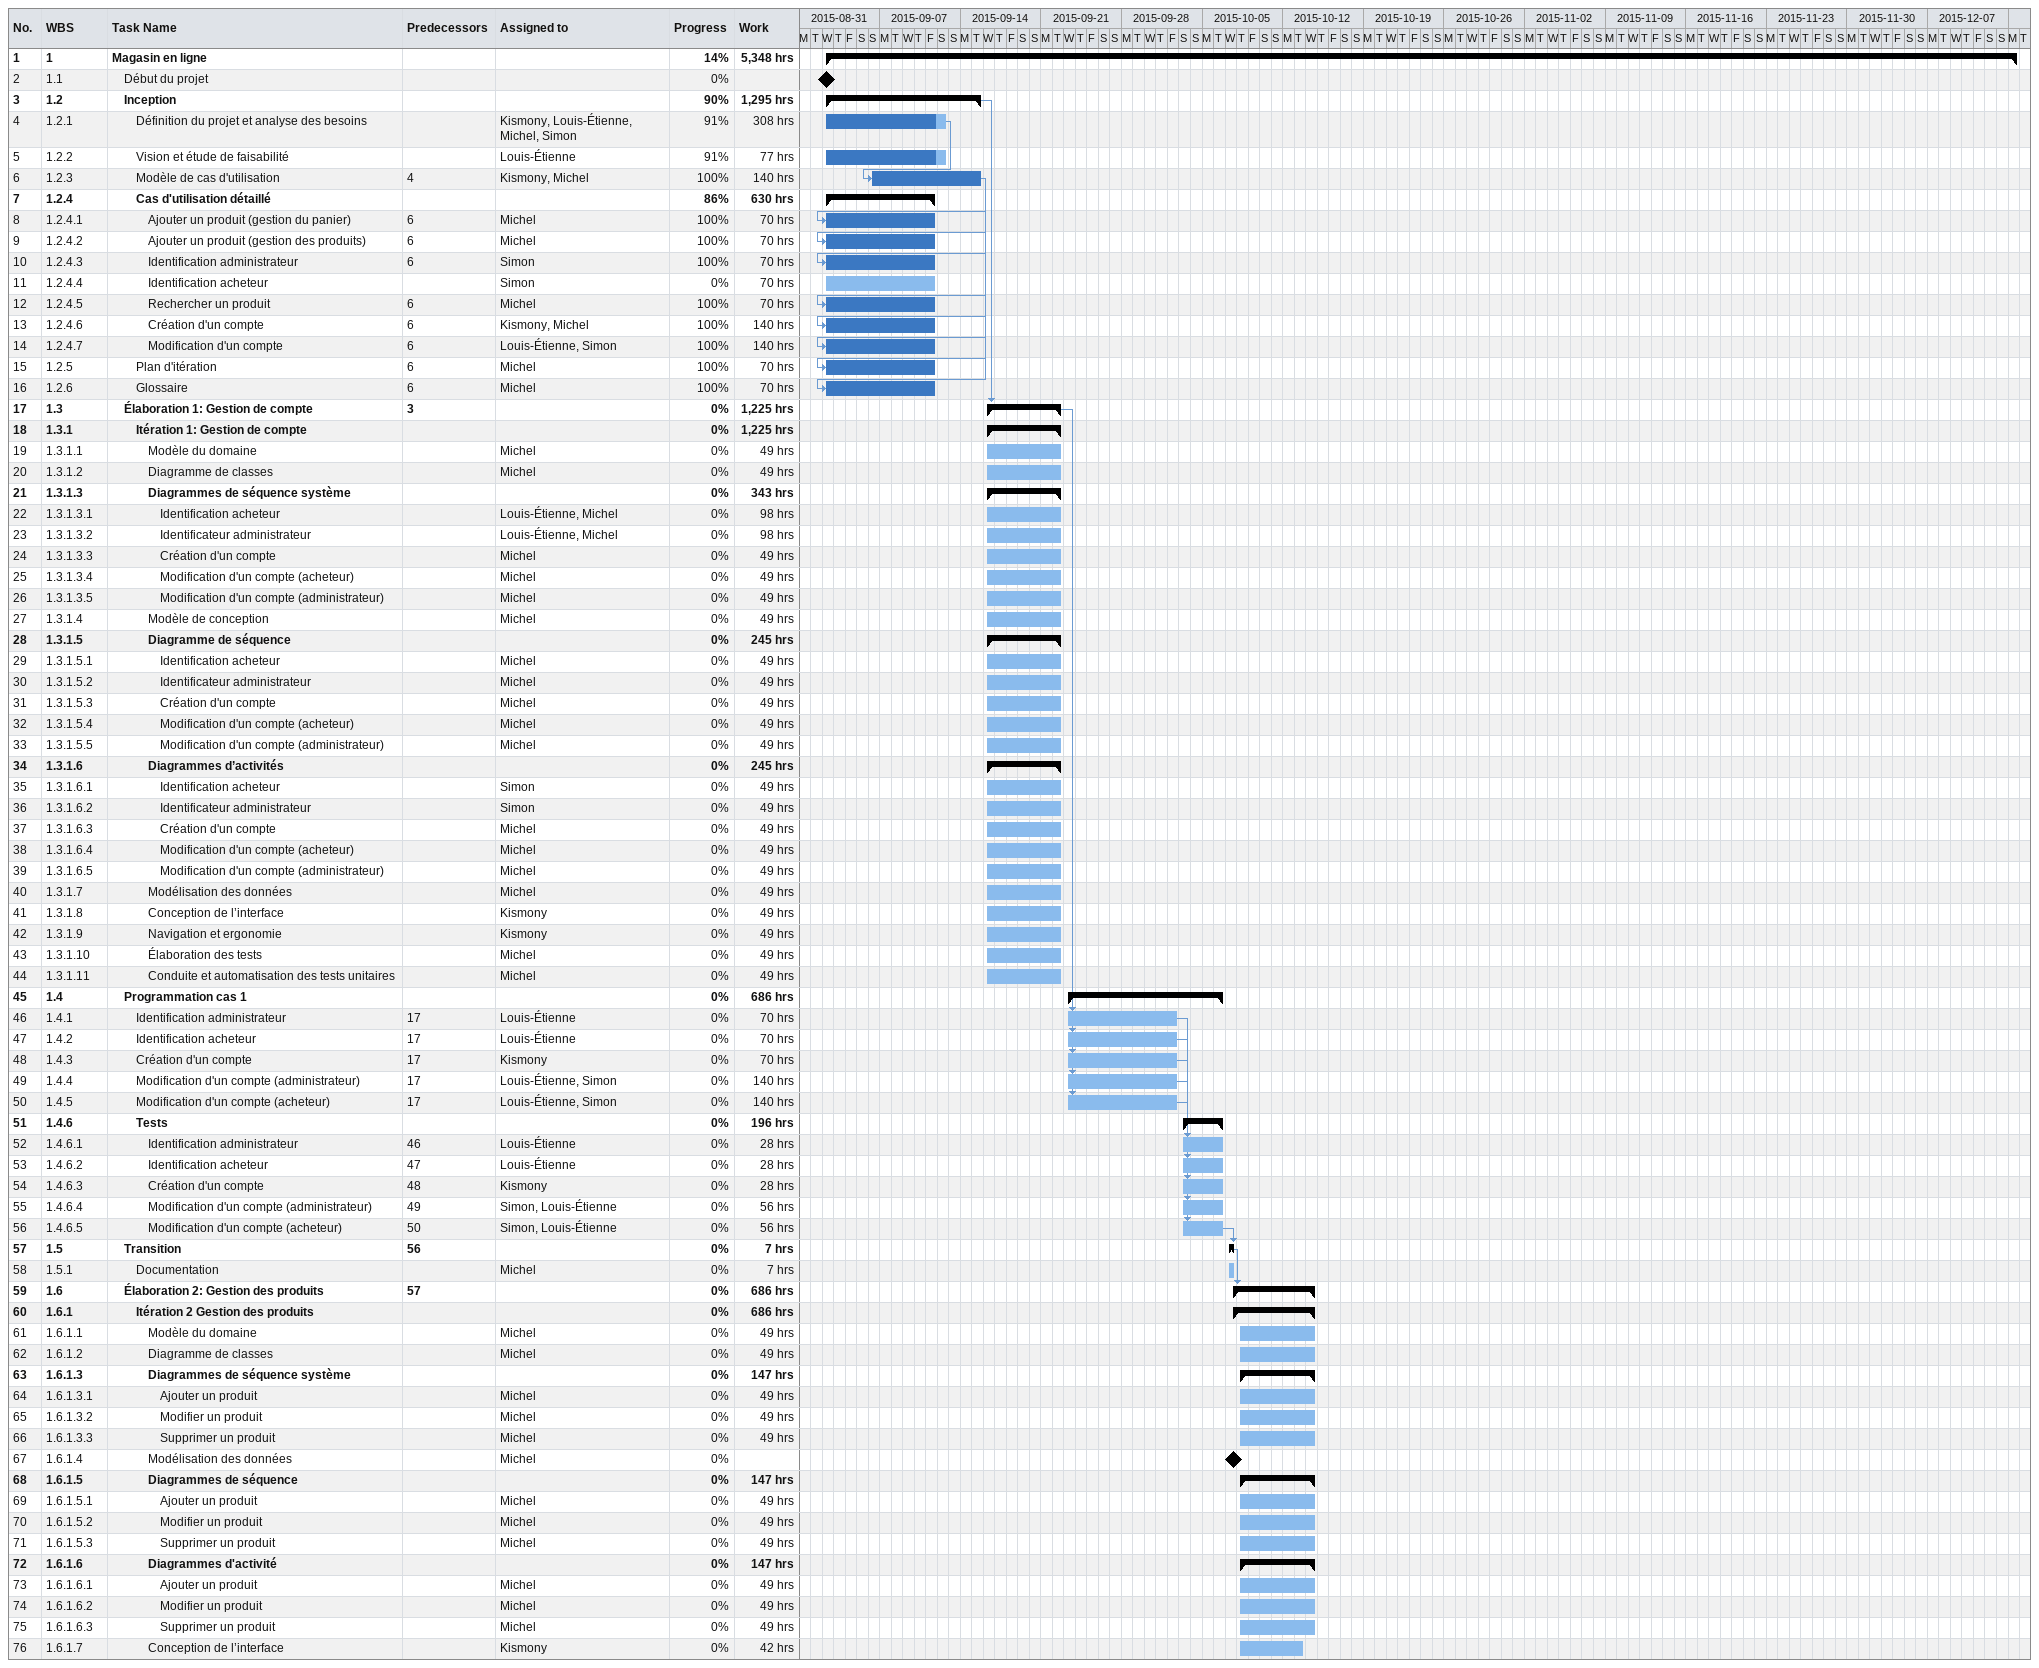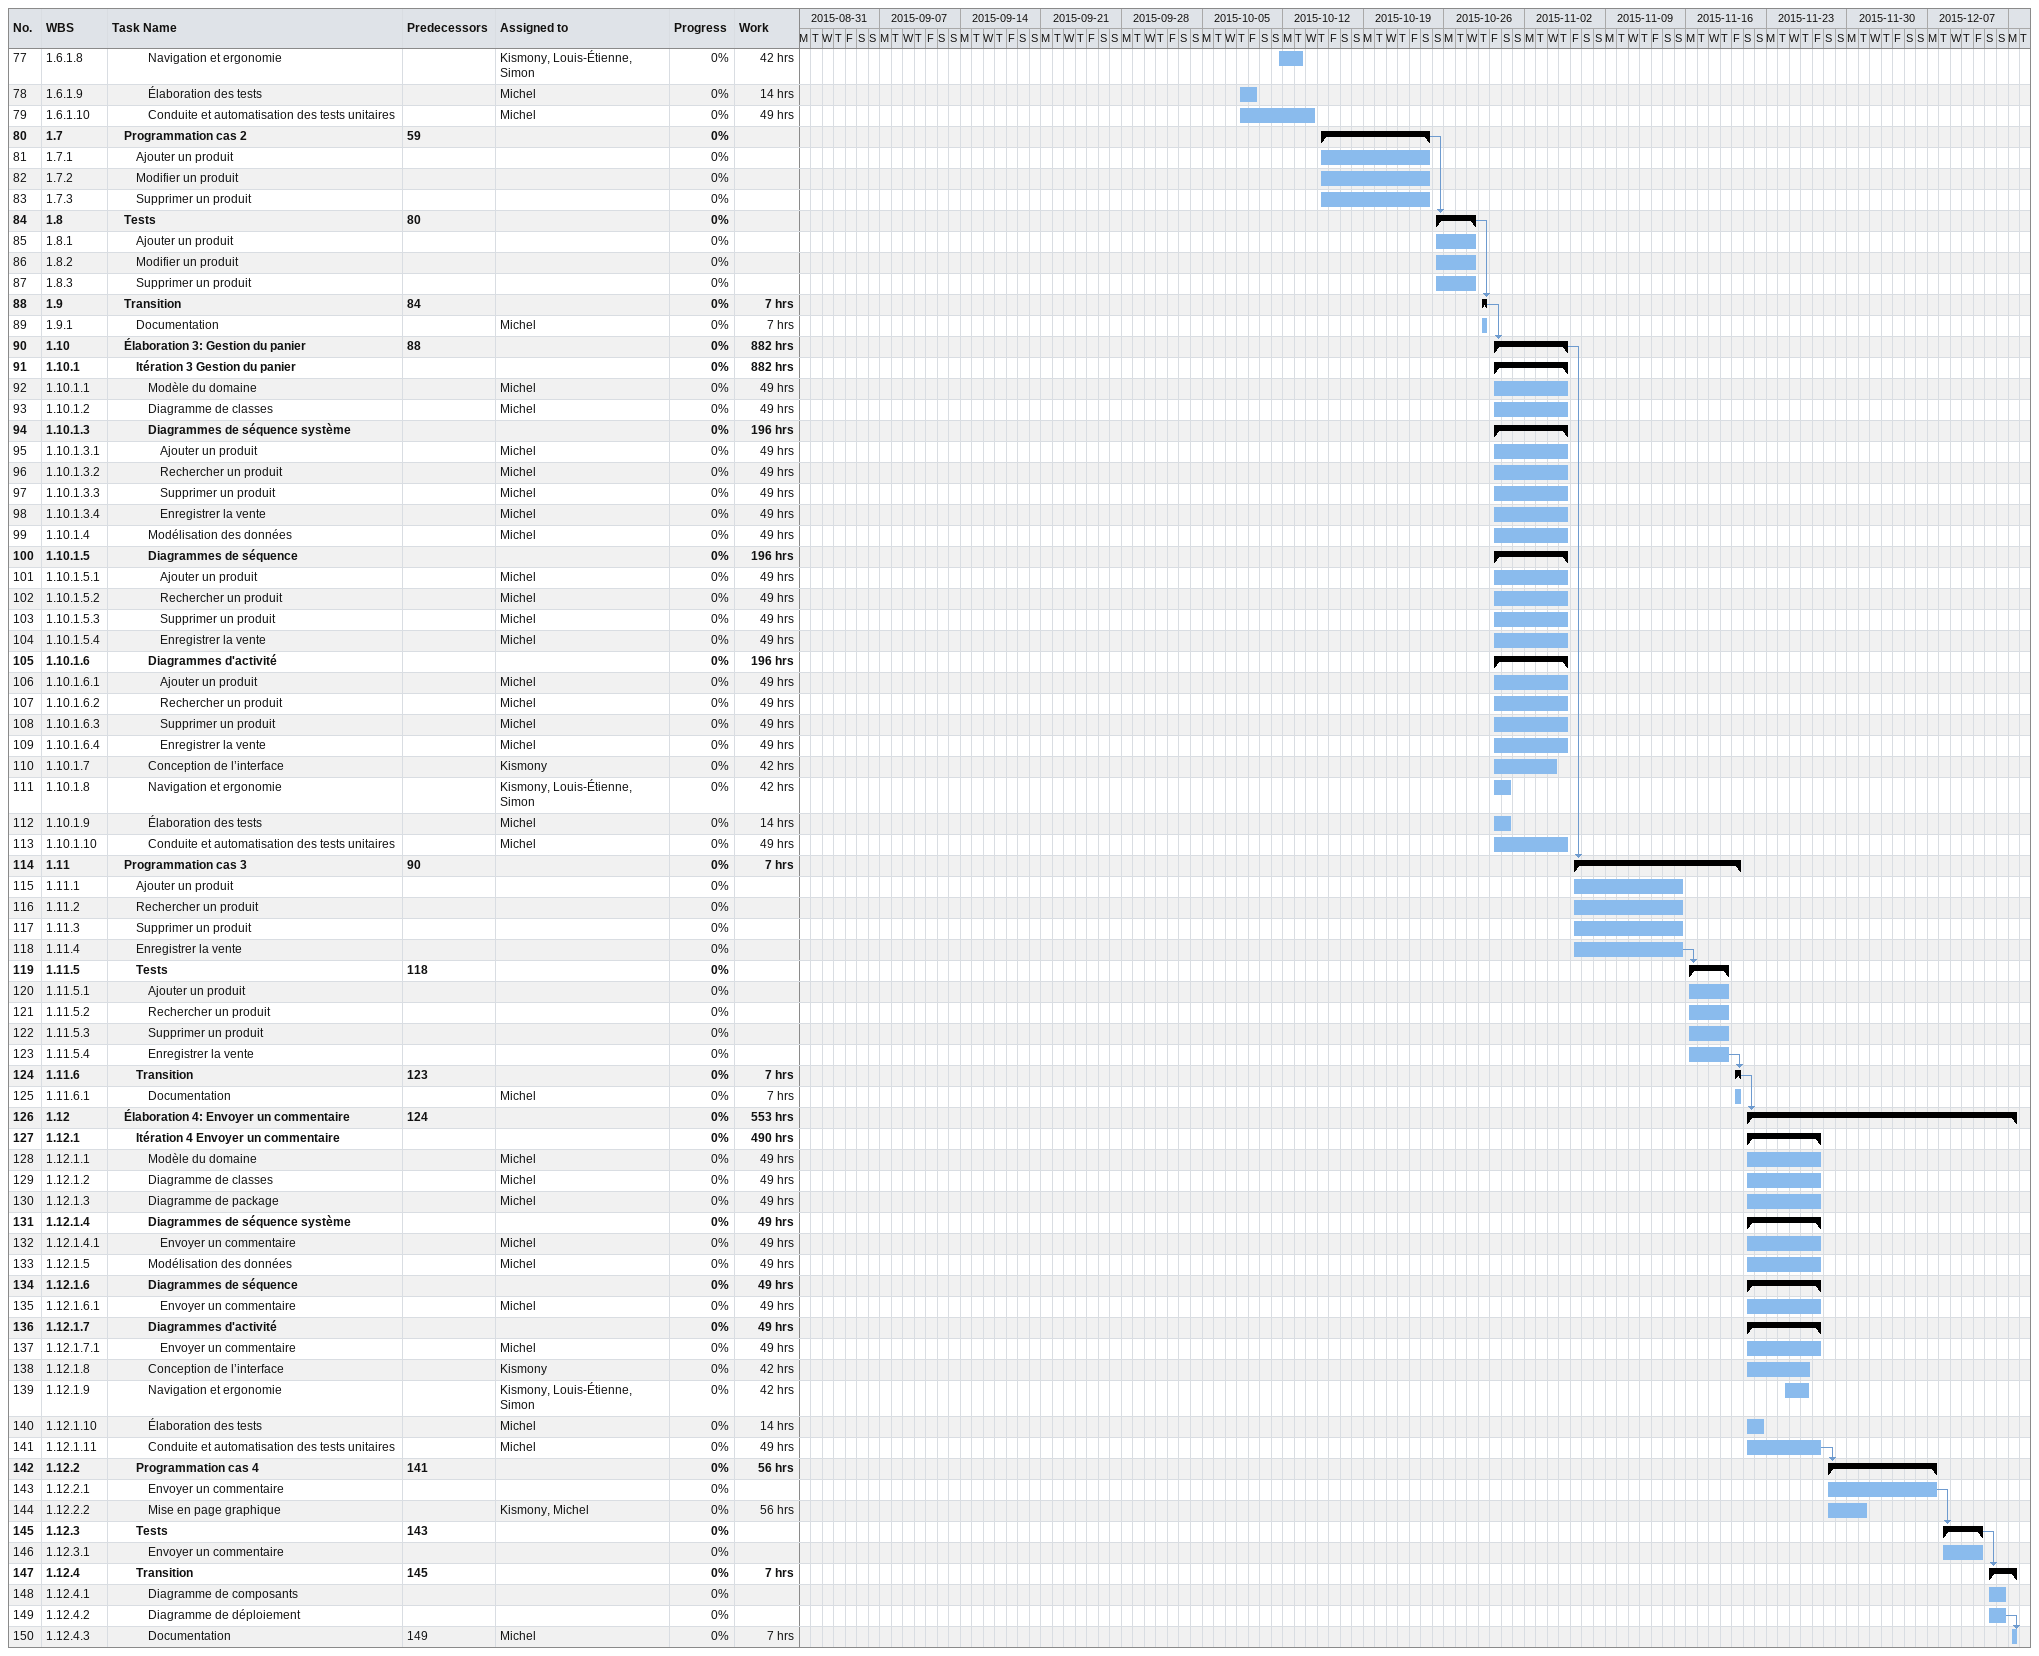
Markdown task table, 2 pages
| ID | WBS | Task | Start | Finish | Predecessors | Resources | % complete | Work (h) |
|---|---|---|---|---|---|---|---|---|
| 1 | 1 | **Magasin en ligne** | 2015-09-02 | 2015-12-14 |  |  | 14 | 5348 |
| 2 | 1.1 | Début du projet (milestone) | 2015-09-02 | 2015-09-02 |  |  | 0 |  |
| 3 | 1.2 | **Inception** | 2015-09-02 | 2015-09-15 |  |  | 90 | 1295 |
| 4 | 1.2.1 | Définition du projet et analyse des besoins | 2015-09-02 | 2015-09-12 |  | Kismony, Louis-Étienne, Michel, Simon | 91 | 308 |
| 5 | 1.2.2 | Vision et étude de faisabilité | 2015-09-02 | 2015-09-12 |  | Louis-Étienne | 91 | 77 |
| 6 | 1.2.3 | Modèle de cas d'utilisation | 2015-09-06 | 2015-09-15 | 4 | Kismony, Michel | 100 | 140 |
| 7 | 1.2.4 | **Cas d'utilisation détaillé** | 2015-09-02 | 2015-09-11 |  |  | 86 | 630 |
| 8 | 1.2.4.1 | Ajouter un produit (gestion du panier) | 2015-09-02 | 2015-09-11 | 6 | Michel | 100 | 70 |
| 9 | 1.2.4.2 | Ajouter un produit (gestion des produits) | 2015-09-02 | 2015-09-11 | 6 | Michel | 100 | 70 |
| 10 | 1.2.4.3 | Identification administrateur | 2015-09-02 | 2015-09-11 | 6 | Simon | 100 | 70 |
| 11 | 1.2.4.4 | Identification acheteur | 2015-09-02 | 2015-09-11 |  | Simon | 0 | 70 |
| 12 | 1.2.4.5 | Rechercher un produit | 2015-09-02 | 2015-09-11 | 6 | Michel | 100 | 70 |
| 13 | 1.2.4.6 | Création d'un compte | 2015-09-02 | 2015-09-11 | 6 | Kismony, Michel | 100 | 140 |
| 14 | 1.2.4.7 | Modification d'un compte | 2015-09-02 | 2015-09-11 | 6 | Louis-Étienne, Simon | 100 | 140 |
| 15 | 1.2.5 | Plan d'itération | 2015-09-02 | 2015-09-11 | 6 | Michel | 100 | 70 |
| 16 | 1.2.6 | Glossaire | 2015-09-02 | 2015-09-11 | 6 | Michel | 100 | 70 |
| 17 | 1.3 | **Élaboration 1: Gestion de compte** | 2015-09-16 | 2015-09-22 | 3 |  | 0 | 1225 |
| 18 | 1.3.1 | **Itération 1: Gestion de compte** | 2015-09-16 | 2015-09-22 |  |  | 0 | 1225 |
| 19 | 1.3.1.1 | Modèle du domaine | 2015-09-16 | 2015-09-22 |  | Michel | 0 | 49 |
| 20 | 1.3.1.2 | Diagramme de classes | 2015-09-16 | 2015-09-22 |  | Michel | 0 | 49 |
| 21 | 1.3.1.3 | **Diagrammes de séquence système** | 2015-09-16 | 2015-09-22 |  |  | 0 | 343 |
| 22 | 1.3.1.3.1 | Identification acheteur | 2015-09-16 | 2015-09-22 |  | Louis-Étienne, Michel | 0 | 98 |
| 23 | 1.3.1.3.2 | Identificateur administrateur | 2015-09-16 | 2015-09-22 |  | Louis-Étienne, Michel | 0 | 98 |
| 24 | 1.3.1.3.3 | Création d'un compte | 2015-09-16 | 2015-09-22 |  | Michel | 0 | 49 |
| 25 | 1.3.1.3.4 | Modification d'un compte (acheteur) | 2015-09-16 | 2015-09-22 |  | Michel | 0 | 49 |
| 26 | 1.3.1.3.5 | Modification d'un compte (administrateur) | 2015-09-16 | 2015-09-22 |  | Michel | 0 | 49 |
| 27 | 1.3.1.4 | Modèle de conception | 2015-09-16 | 2015-09-22 |  | Michel | 0 | 49 |
| 28 | 1.3.1.5 | **Diagramme de séquence** | 2015-09-16 | 2015-09-22 |  |  | 0 | 245 |
| 29 | 1.3.1.5.1 | Identification acheteur | 2015-09-16 | 2015-09-22 |  | Michel | 0 | 49 |
| 30 | 1.3.1.5.2 | Identificateur administrateur | 2015-09-16 | 2015-09-22 |  | Michel | 0 | 49 |
| 31 | 1.3.1.5.3 | Création d'un compte | 2015-09-16 | 2015-09-22 |  | Michel | 0 | 49 |
| 32 | 1.3.1.5.4 | Modification d'un compte (acheteur) | 2015-09-16 | 2015-09-22 |  | Michel | 0 | 49 |
| 33 | 1.3.1.5.5 | Modification d'un compte (administrateur) | 2015-09-16 | 2015-09-22 |  | Michel | 0 | 49 |
| 34 | 1.3.1.6 | **Diagrammes d’activités** | 2015-09-16 | 2015-09-22 |  |  | 0 | 245 |
| 35 | 1.3.1.6.1 | Identification acheteur | 2015-09-16 | 2015-09-22 |  | Simon | 0 | 49 |
| 36 | 1.3.1.6.2 | Identificateur administrateur | 2015-09-16 | 2015-09-22 |  | Simon | 0 | 49 |
| 37 | 1.3.1.6.3 | Création d'un compte | 2015-09-16 | 2015-09-22 |  | Michel | 0 | 49 |
| 38 | 1.3.1.6.4 | Modification d'un compte (acheteur) | 2015-09-16 | 2015-09-22 |  | Michel | 0 | 49 |
| 39 | 1.3.1.6.5 | Modification d'un compte (administrateur) | 2015-09-16 | 2015-09-22 |  | Michel | 0 | 49 |
| 40 | 1.3.1.7 | Modélisation des données | 2015-09-16 | 2015-09-22 |  | Michel | 0 | 49 |
| 41 | 1.3.1.8 | Conception de l’interface | 2015-09-16 | 2015-09-22 |  | Kismony | 0 | 49 |
| 42 | 1.3.1.9 | Navigation et ergonomie | 2015-09-16 | 2015-09-22 |  | Kismony | 0 | 49 |
| 43 | 1.3.1.10 | Élaboration des tests | 2015-09-16 | 2015-09-22 |  | Michel | 0 | 49 |
| 44 | 1.3.1.11 | Conduite et automatisation des tests unitaires | 2015-09-16 | 2015-09-22 |  | Michel | 0 | 49 |
| 45 | 1.4 | **Programmation cas 1** | 2015-09-23 | 2015-10-06 |  |  | 0 | 686 |
| 46 | 1.4.1 | Identification administrateur | 2015-09-23 | 2015-10-02 | 17 | Louis-Étienne | 0 | 70 |
| 47 | 1.4.2 | Identification acheteur | 2015-09-23 | 2015-10-02 | 17 | Louis-Étienne | 0 | 70 |
| 48 | 1.4.3 | Création d'un compte | 2015-09-23 | 2015-10-02 | 17 | Kismony | 0 | 70 |
| 49 | 1.4.4 | Modification d'un compte (administrateur) | 2015-09-23 | 2015-10-02 | 17 | Louis-Étienne, Simon | 0 | 140 |
| 50 | 1.4.5 | Modification d'un compte (acheteur) | 2015-09-23 | 2015-10-02 | 17 | Louis-Étienne, Simon | 0 | 140 |
| 51 | 1.4.6 | **Tests** | 2015-10-03 | 2015-10-06 |  |  | 0 | 196 |
| 52 | 1.4.6.1 | Identification administrateur | 2015-10-03 | 2015-10-06 | 46 | Louis-Étienne | 0 | 28 |
| 53 | 1.4.6.2 | Identification acheteur | 2015-10-03 | 2015-10-06 | 47 | Louis-Étienne | 0 | 28 |
| 54 | 1.4.6.3 | Création d'un compte | 2015-10-03 | 2015-10-06 | 48 | Kismony | 0 | 28 |
| 55 | 1.4.6.4 | Modification d'un compte (administrateur) | 2015-10-03 | 2015-10-06 | 49 | Simon, Louis-Étienne | 0 | 56 |
| 56 | 1.4.6.5 | Modification d'un compte (acheteur) | 2015-10-03 | 2015-10-06 | 50 | Simon, Louis-Étienne | 0 | 56 |
| 57 | 1.5 | **Transition** | 2015-10-07 | 2015-10-07 | 56 |  | 0 | 7 |
| 58 | 1.5.1 | Documentation | 2015-10-07 | 2015-10-07 |  | Michel | 0 | 7 |
| 59 | 1.6 | **Élaboration 2: Gestion des produits** | 2015-10-07 | 2015-10-14 | 57 |  | 0 | 686 |
| 60 | 1.6.1 | **Itération 2 Gestion des produits** | 2015-10-07 | 2015-10-14 |  |  | 0 | 686 |
| 61 | 1.6.1.1 | Modèle du domaine | 2015-10-08 | 2015-10-14 |  | Michel | 0 | 49 |
| 62 | 1.6.1.2 | Diagramme de classes | 2015-10-08 | 2015-10-14 |  | Michel | 0 | 49 |
| 63 | 1.6.1.3 | **Diagrammes de séquence système** | 2015-10-08 | 2015-10-14 |  |  | 0 | 147 |
| 64 | 1.6.1.3.1 | Ajouter un produit | 2015-10-08 | 2015-10-14 |  | Michel | 0 | 49 |
| 65 | 1.6.1.3.2 | Modifier un produit | 2015-10-08 | 2015-10-14 |  | Michel | 0 | 49 |
| 66 | 1.6.1.3.3 | Supprimer un produit | 2015-10-08 | 2015-10-14 |  | Michel | 0 | 49 |
| 67 | 1.6.1.4 | Modélisation des données (milestone) | 2015-10-07 | 2015-10-07 |  | Michel | 0 |  |
| 68 | 1.6.1.5 | **Diagrammes de séquence** | 2015-10-08 | 2015-10-14 |  |  | 0 | 147 |
| 69 | 1.6.1.5.1 | Ajouter un produit | 2015-10-08 | 2015-10-14 |  | Michel | 0 | 49 |
| 70 | 1.6.1.5.2 | Modifier un produit | 2015-10-08 | 2015-10-14 |  | Michel | 0 | 49 |
| 71 | 1.6.1.5.3 | Supprimer un produit | 2015-10-08 | 2015-10-14 |  | Michel | 0 | 49 |
| 72 | 1.6.1.6 | **Diagrammes d'activité** | 2015-10-08 | 2015-10-14 |  |  | 0 | 147 |
| 73 | 1.6.1.6.1 | Ajouter un produit | 2015-10-08 | 2015-10-14 |  | Michel | 0 | 49 |
| 74 | 1.6.1.6.2 | Modifier un produit | 2015-10-08 | 2015-10-14 |  | Michel | 0 | 49 |
| 75 | 1.6.1.6.3 | Supprimer un produit | 2015-10-08 | 2015-10-14 |  | Michel | 0 | 49 |
| 76 | 1.6.1.7 | Conception de l’interface | 2015-10-08 | 2015-10-13 |  | Kismony | 0 | 42 |
| 77 | 1.6.1.8 | Navigation et ergonomie | 2015-10-11 | 2015-10-13 |  | Kismony, Louis-Étienne, Simon | 0 | 42 |
| 78 | 1.6.1.9 | Élaboration des tests | 2015-10-08 | 2015-10-09 |  | Michel | 0 | 14 |
| 79 | 1.6.1.10 | Conduite et automatisation des tests unitaires | 2015-10-08 | 2015-10-14 |  | Michel | 0 | 49 |
| 80 | 1.7 | **Programmation cas 2** | 2015-10-15 | 2015-10-24 | 59 |  | 0 |  |
| 81 | 1.7.1 | Ajouter un produit | 2015-10-15 | 2015-10-24 |  |  | 0 |  |
| 82 | 1.7.2 | Modifier un produit | 2015-10-15 | 2015-10-24 |  |  | 0 |  |
| 83 | 1.7.3 | Supprimer un produit | 2015-10-15 | 2015-10-24 |  |  | 0 |  |
| 84 | 1.8 | **Tests** | 2015-10-25 | 2015-10-28 | 80 |  | 0 |  |
| 85 | 1.8.1 | Ajouter un produit | 2015-10-25 | 2015-10-28 |  |  | 0 |  |
| 86 | 1.8.2 | Modifier un produit | 2015-10-25 | 2015-10-28 |  |  | 0 |  |
| 87 | 1.8.3 | Supprimer un produit | 2015-10-25 | 2015-10-28 |  |  | 0 |  |
| 88 | 1.9 | **Transition** | 2015-10-29 | 2015-10-29 | 84 |  | 0 | 7 |
| 89 | 1.9.1 | Documentation | 2015-10-29 | 2015-10-29 |  | Michel | 0 | 7 |
| 90 | 1.10 | **Élaboration 3: Gestion du panier** | 2015-10-30 | 2015-11-05 | 88 |  | 0 | 882 |
| 91 | 1.10.1 | **Itération 3 Gestion du panier** | 2015-10-30 | 2015-11-05 |  |  | 0 | 882 |
| 92 | 1.10.1.1 | Modèle du domaine | 2015-10-30 | 2015-11-05 |  | Michel | 0 | 49 |
| 93 | 1.10.1.2 | Diagramme de classes | 2015-10-30 | 2015-11-05 |  | Michel | 0 | 49 |
| 94 | 1.10.1.3 | **Diagrammes de séquence système** | 2015-10-30 | 2015-11-05 |  |  | 0 | 196 |
| 95 | 1.10.1.3.1 | Ajouter un produit | 2015-10-30 | 2015-11-05 |  | Michel | 0 | 49 |
| 96 | 1.10.1.3.2 | Rechercher un produit | 2015-10-30 | 2015-11-05 |  | Michel | 0 | 49 |
| 97 | 1.10.1.3.3 | Supprimer un produit | 2015-10-30 | 2015-11-05 |  | Michel | 0 | 49 |
| 98 | 1.10.1.3.4 | Enregistrer la vente | 2015-10-30 | 2015-11-05 |  | Michel | 0 | 49 |
| 99 | 1.10.1.4 | Modélisation des données | 2015-10-30 | 2015-11-05 |  | Michel | 0 | 49 |
| 100 | 1.10.1.5 | **Diagrammes de séquence** | 2015-10-30 | 2015-11-05 |  |  | 0 | 196 |
| 101 | 1.10.1.5.1 | Ajouter un produit | 2015-10-30 | 2015-11-05 |  | Michel | 0 | 49 |
| 102 | 1.10.1.5.2 | Rechercher un produit | 2015-10-30 | 2015-11-05 |  | Michel | 0 | 49 |
| 103 | 1.10.1.5.3 | Supprimer un produit | 2015-10-30 | 2015-11-05 |  | Michel | 0 | 49 |
| 104 | 1.10.1.5.4 | Enregistrer la vente | 2015-10-30 | 2015-11-05 |  | Michel | 0 | 49 |
| 105 | 1.10.1.6 | **Diagrammes d'activité** | 2015-10-30 | 2015-11-05 |  |  | 0 | 196 |
| 106 | 1.10.1.6.1 | Ajouter un produit | 2015-10-30 | 2015-11-05 |  | Michel | 0 | 49 |
| 107 | 1.10.1.6.2 | Rechercher un produit | 2015-10-30 | 2015-11-05 |  | Michel | 0 | 49 |
| 108 | 1.10.1.6.3 | Supprimer un produit | 2015-10-30 | 2015-11-05 |  | Michel | 0 | 49 |
| 109 | 1.10.1.6.4 | Enregistrer la vente | 2015-10-30 | 2015-11-05 |  | Michel | 0 | 49 |
| 110 | 1.10.1.7 | Conception de l’interface | 2015-10-30 | 2015-11-04 |  | Kismony | 0 | 42 |
| 111 | 1.10.1.8 | Navigation et ergonomie | 2015-10-30 | 2015-10-31 |  | Kismony, Louis-Étienne, Simon | 0 | 42 |
| 112 | 1.10.1.9 | Élaboration des tests | 2015-10-30 | 2015-10-31 |  | Michel | 0 | 14 |
| 113 | 1.10.1.10 | Conduite et automatisation des tests unitaires | 2015-10-30 | 2015-11-05 |  | Michel | 0 | 49 |
| 114 | 1.11 | **Programmation cas 3** | 2015-11-06 | 2015-11-20 | 90 |  | 0 | 7 |
| 115 | 1.11.1 | Ajouter un produit | 2015-11-06 | 2015-11-15 |  |  | 0 |  |
| 116 | 1.11.2 | Rechercher un produit | 2015-11-06 | 2015-11-15 |  |  | 0 |  |
| 117 | 1.11.3 | Supprimer un produit | 2015-11-06 | 2015-11-15 |  |  | 0 |  |
| 118 | 1.11.4 | Enregistrer la vente | 2015-11-06 | 2015-11-15 |  |  | 0 |  |
| 119 | 1.11.5 | **Tests** | 2015-11-16 | 2015-11-19 | 118 |  | 0 |  |
| 120 | 1.11.5.1 | Ajouter un produit | 2015-11-16 | 2015-11-19 |  |  | 0 |  |
| 121 | 1.11.5.2 | Rechercher un produit | 2015-11-16 | 2015-11-19 |  |  | 0 |  |
| 122 | 1.11.5.3 | Supprimer un produit | 2015-11-16 | 2015-11-19 |  |  | 0 |  |
| 123 | 1.11.5.4 | Enregistrer la vente | 2015-11-16 | 2015-11-19 |  |  | 0 |  |
| 124 | 1.11.6 | **Transition** | 2015-11-20 | 2015-11-20 | 123 |  | 0 | 7 |
| 125 | 1.11.6.1 | Documentation | 2015-11-20 | 2015-11-20 |  | Michel | 0 | 7 |
| 126 | 1.12 | **Élaboration 4: Envoyer un commentaire** | 2015-11-21 | 2015-12-14 | 124 |  | 0 | 553 |
| 127 | 1.12.1 | **Itération 4 Envoyer un commentaire** | 2015-11-21 | 2015-11-27 |  |  | 0 | 490 |
| 128 | 1.12.1.1 | Modèle du domaine | 2015-11-21 | 2015-11-27 |  | Michel | 0 | 49 |
| 129 | 1.12.1.2 | Diagramme de classes | 2015-11-21 | 2015-11-27 |  | Michel | 0 | 49 |
| 130 | 1.12.1.3 | Diagramme de package | 2015-11-21 | 2015-11-27 |  | Michel | 0 | 49 |
| 131 | 1.12.1.4 | **Diagrammes de séquence système** | 2015-11-21 | 2015-11-27 |  |  | 0 | 49 |
| 132 | 1.12.1.4.1 | Envoyer un commentaire | 2015-11-21 | 2015-11-27 |  | Michel | 0 | 49 |
| 133 | 1.12.1.5 | Modélisation des données | 2015-11-21 | 2015-11-27 |  | Michel | 0 | 49 |
| 134 | 1.12.1.6 | **Diagrammes de séquence** | 2015-11-21 | 2015-11-27 |  |  | 0 | 49 |
| 135 | 1.12.1.6.1 | Envoyer un commentaire | 2015-11-21 | 2015-11-27 |  | Michel | 0 | 49 |
| 136 | 1.12.1.7 | **Diagrammes d'activité** | 2015-11-21 | 2015-11-27 |  |  | 0 | 49 |
| 137 | 1.12.1.7.1 | Envoyer un commentaire | 2015-11-21 | 2015-11-27 |  | Michel | 0 | 49 |
| 138 | 1.12.1.8 | Conception de l’interface | 2015-11-21 | 2015-11-26 |  | Kismony | 0 | 42 |
| 139 | 1.12.1.9 | Navigation et ergonomie | 2015-11-24 | 2015-11-26 |  | Kismony, Louis-Étienne, Simon | 0 | 42 |
| 140 | 1.12.1.10 | Élaboration des tests | 2015-11-21 | 2015-11-22 |  | Michel | 0 | 14 |
| 141 | 1.12.1.11 | Conduite et automatisation des tests unitaires | 2015-11-21 | 2015-11-27 |  | Michel | 0 | 49 |
| 142 | 1.12.2 | **Programmation cas 4** | 2015-11-28 | 2015-12-07 | 141 |  | 0 | 56 |
| 143 | 1.12.2.1 | Envoyer un commentaire | 2015-11-28 | 2015-12-07 |  |  | 0 |  |
| 144 | 1.12.2.2 | Mise en page graphique | 2015-11-28 | 2015-12-01 |  | Kismony, Michel | 0 | 56 |
| 145 | 1.12.3 | **Tests** | 2015-12-08 | 2015-12-11 | 143 |  | 0 |  |
| 146 | 1.12.3.1 | Envoyer un commentaire | 2015-12-08 | 2015-12-11 |  |  | 0 |  |
| 147 | 1.12.4 | **Transition** | 2015-12-12 | 2015-12-14 | 145 |  | 0 | 7 |
| 148 | 1.12.4.1 | Diagramme de composants | 2015-12-12 | 2015-12-13 |  |  | 0 |  |
| 149 | 1.12.4.2 | Diagramme de déploiement | 2015-12-12 | 2015-12-13 |  |  | 0 |  |
| 150 | 1.12.4.3 | Documentation | 2015-12-14 | 2015-12-14 | 149 | Michel | 0 | 7 |
